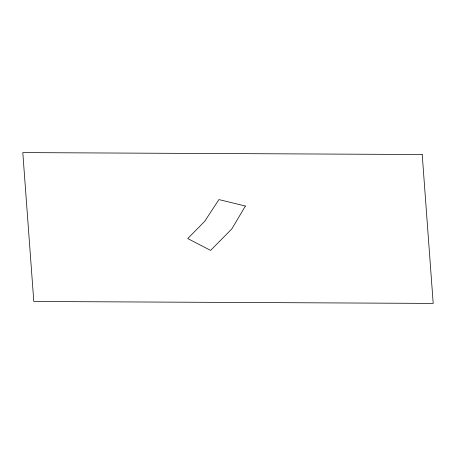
<?xml version="1.0" encoding="UTF-8"?>
<svg xmlns="http://www.w3.org/2000/svg" width="456" height="456" viewBox="0 0 456 456"><rect width="100%" height="100%" fill="white"/><g stroke="black" fill="none" stroke-linecap="round" stroke-linejoin="round"><path stroke-width="0.68" d="M245.391 206.026L231.87 228.861L210.615 250.401L187.73 238.556L204.658 221.399L218.914 199.585L245.391 206.026M422.21 154.521L22.8 152.595L33.801 301.479L433.2 303.405L422.21 154.521"/></g></svg>
